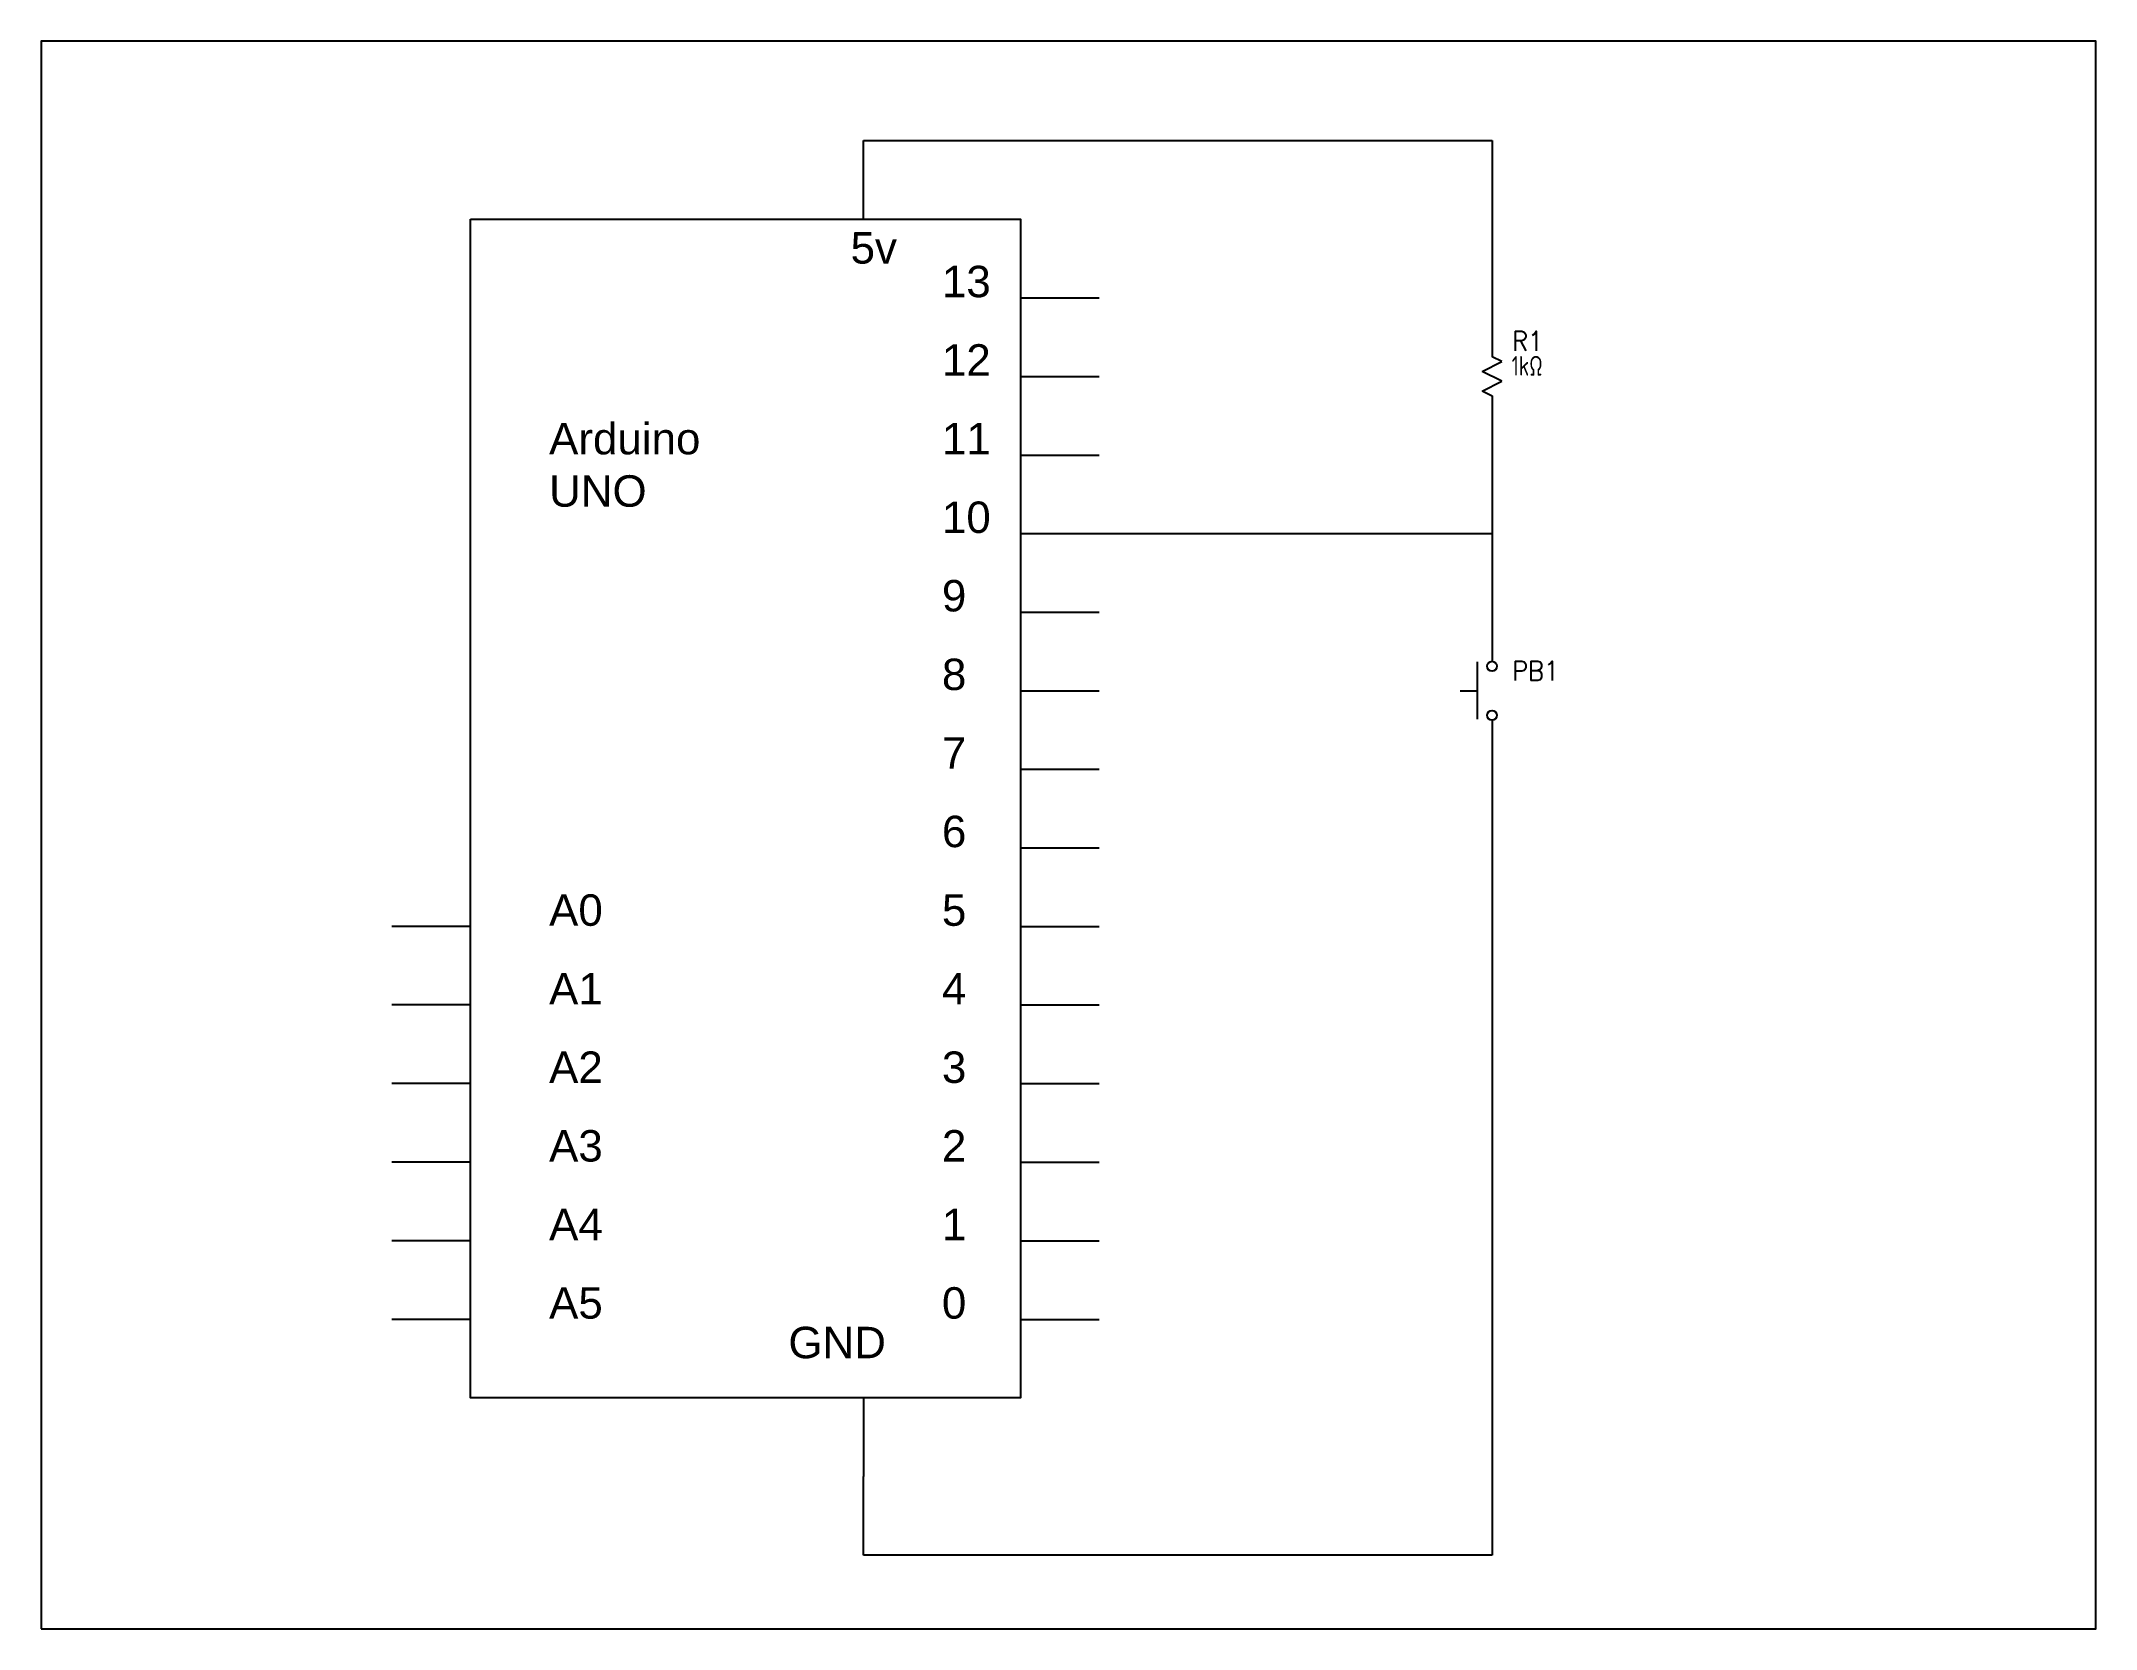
# Paper-space layout 'Layout6' of a CAD drawing. Header units: inches. Extents: x -0.1 to 10.9, y -0.1 to 8.4.
# The model-space entities are those that its viewports show. They can reach past a viewport. Long polylines and large blocks are cut down to what shows.
import ezdxf
from ezdxf.enums import TextEntityAlignment as Align

# ---------------------------------------------------------------- set-up
doc = ezdxf.new("R2010")
doc.units = ezdxf.units.IN
doc.header["$MEASUREMENT"] = 0
for name, color, linetype in [('MISC', 7, 'Continuous'), ('SYMS', 7, 'Continuous'), ('TAGS', 150, 'Continuous'), ('WIRES', 7, 'Continuous')]:
    doc.layers.add(name, color=color, linetype=linetype)
doc.styles.get("Standard").update_dxf_attribs({"font": 'arial.ttf'})
doc.styles.add('WD', font='romans.shx')

# ---------------------------------------------------------------- blocks, each defined once
blk = doc.blocks.new('VPB11')
for p, q in [((-0.094, 0.185), (-0.094, -0.18)), ((-0.202, 0), (-0.094, 0))]:
    blk.add_line(p, q)
for centre in [(0, 0.156), (0, -0.156)]:
    blk.add_circle(centre, 0.0312)
at = {"style": 'WD'}
for tag, p, width in [('INST', (0.127, 0.39), 0.7), ('LOC', (0.127, 0.221), 0.7), ('TAG1', (0.127, 0.064), 0.9), ('XREF', (0.129, -0.09), 0.7), ('DESC1', (0.129, -0.242), 0.7), ('DESC2', (0.129, -0.398), 0.7)]:
    blk.add_attdef(tag, p, '', height=0.125, dxfattribs=dict(at, width=width))
at = {"linetype": 'Continuous', "style": 'WD'}
for tag, height, flags, p in [('TERM01', 0.125, 8, (-0.055, 0.222)), ('MFG', 0.01, 9, (-0.142, -0.088)), ('CAT', 0.01, 9, (-0.142, -0.073))]:
    blk.add_attdef(tag, text='', height=height, dxfattribs=dict(at, flags=flags)).set_placement(p, align=Align.RIGHT)
at = {"color": 7, "style": 'WD', "flags": 1}
for tag, p in [('X2TERM01', (0, 0.188)), ('X8TERM02', (0, -0.188))]:
    blk.add_attdef(tag, p, '', height=0.0125, dxfattribs=at)
at = {"color": 7, "style": 'WD'}
for tag, p in [('X4LINK', (-0.266, 0)), ('X1LINK', (0, 0))]:
    blk.add_attdef(tag, p, '', height=0.01, dxfattribs=at)
at = {"style": 'WD'}
for tag, flags, p in [('CONTACT', 1, (-0.142, -0.053)), ('FAMILY', 9, (-0.142, -0.036))]:
    blk.add_attdef(tag, text='', height=0.01, dxfattribs=dict(at, flags=flags)).set_placement(p, align=Align.RIGHT)
at = {"linetype": 'Continuous', "style": 'WD', "flags": 9}
blk.add_attdef('ASSYCODE', text='', height=0.01, dxfattribs=at).set_placement((-0.155, -0.106), align=Align.CENTER)
at = {"linetype": 'Continuous', "style": 'WD', "flags": 8}
blk.add_attdef('TERM02', text='', height=0.125, dxfattribs=at).set_placement((-0.041, -0.229), align=Align.TOP_RIGHT)
blk = doc.blocks.new('VRE1')
for p, q in [((-0.062, 0.031), (0.062, 0.094)), ((0.062, -0.031), (-0.062, 0.031)), ((0.062, 0.094), (0, 0.125)), ((-0.062, -0.094), (0.062, -0.031)), ((0, -0.125), (-0.062, -0.094))]:
    blk.add_line(p, q)
at = {"style": 'WD'}
for tag, p, width in [('INST', (0.219, 0.488), 0.7), ('LOC', (0.219, 0.318), 0.7), ('TAG1', (0.127, 0.162), 0.9), ('RATING1', (0.125, 0.006), 0.7), ('RATING2', (0.125, -0.151), 0.7), ('DESC1', (0.129, -0.307), 0.7), ('DESC2', (0.129, -0.463), 0.7)]:
    blk.add_attdef(tag, p, '', height=0.125, dxfattribs=dict(at, width=width))
at = {"linetype": 'Continuous', "style": 'WD', "flags": 8}
blk.add_attdef('TERM01', text='', height=0.125, dxfattribs=at).set_placement((-0.055, 0.144), align=Align.RIGHT)
at = {"color": 7, "style": 'WD', "flags": 1}
for tag, p in [('X2TERM01', (0, 0.125)), ('X8TERM02', (0, -0.125))]:
    blk.add_attdef(tag, p, '', height=0.0125, dxfattribs=at)
at = {"style": 'WD', "flags": 9}
blk.add_attdef('FAMILY', (-0.184, 0.08), '', height=0.01, rotation=90, dxfattribs=at)
at = {"linetype": 'Continuous', "style": 'WD', "flags": 9}
for tag, p in [('CAT', (-0.139, 0.105)), ('MFG', (-0.12, 0.103)), ('ASSYCODE', (-0.094, 0.094))]:
    blk.add_attdef(tag, text='', height=0.01, rotation=90, dxfattribs=at).set_placement(p, align=Align.CENTER)
at = {"linetype": 'Continuous', "style": 'WD', "flags": 8}
blk.add_attdef('TERM02', text='', height=0.125, dxfattribs=at).set_placement((-0.041, -0.151), align=Align.TOP_RIGHT)

msp = doc.modelspace()

# ---------------------------------------------------------------- linework, layer by layer
for points in [[(0, 30), (11, 30), (11, 38.5), (0, 38.5)], [(2.298, 37.546), (5.243, 37.546), (5.243, 31.236), (2.298, 31.236)]]:
    msp.add_lwpolyline(points, close=True)
at = {"layer": 'WIRES'}
for p, q in [((4.402, 37.546), (4.402, 37.967)), ((4.402, 37.967), (7.767, 37.967)), ((7.767, 37.967), (7.767, 36.81)), ((5.243, 37.125), (5.664, 37.125)), ((5.243, 36.705), (5.664, 36.705)), ((7.767, 36.6), (7.767, 35.18)), ((5.243, 36.284), (5.664, 36.284)), ((5.243, 35.863), (5.664, 35.863)), ((5.664, 35.863), (7.767, 35.863)), ((5.243, 35.443), (5.664, 35.443)), ((5.243, 35.022), (5.664, 35.022)), ((7.767, 34.864), (7.767, 30.395)), ((5.243, 34.602), (5.664, 34.602)), ((5.243, 34.181), (5.664, 34.181)), ((2.298, 33.76), (1.878, 33.76)), ((5.243, 33.76), (5.664, 33.76)), ((2.298, 33.34), (1.878, 33.34)), ((5.243, 33.34), (5.664, 33.34)), ((2.298, 32.919), (1.878, 32.919)), ((5.243, 32.919), (5.664, 32.919)), ((2.298, 32.498), (1.878, 32.498)), ((5.243, 32.498), (5.664, 32.498)), ((2.298, 32.078), (1.878, 32.078)), ((5.243, 32.078), (5.664, 32.078)), ((2.298, 31.657), (1.878, 31.657)), ((5.243, 31.657), (5.664, 31.657)), ((4.402, 31.236), (4.402, 30.816)), ((4.402, 30.395), (4.402, 30.816)), ((7.767, 30.395), (4.402, 30.395))]:
    msp.add_line(p, q, dxfattribs=at)

# ---------------------------------------------------------------- block references
at = {"layer": 'SYMS'}
ref = msp.add_blockref('VRE1', (7.767, 36.705), dxfattribs=dict(at, xscale=0.8413280727052851, yscale=0.8413280727052851, zscale=0.8413280727052851))
ref.add_attrib('RATING1', '1kΩ', (7.872, 36.709), dxfattribs={"layer": 'MISC', "height": 0.1052, "style": 'WD', "width": 0.7})
ref.add_attrib('TAG1', 'R1', (7.874, 36.841), dxfattribs={"layer": 'TAGS', "height": 0.1052, "style": 'WD', "width": 0.9})
ref = msp.add_blockref('VPB11', (7.767, 35.022), dxfattribs=dict(at, xscale=0.8413280727052851, yscale=0.8413280727052851, zscale=0.8413280727052851))
ref.add_attrib('TAG1', 'PB1', (7.874, 35.076), dxfattribs={"layer": 'TAGS', "height": 0.1052, "style": 'WD', "width": 0.9})

# ---------------------------------------------------------------- texts
at = {"char_height": 0.16827, "attachment_point": 1}
for s, insert in [('{\\C256;\\c0;5v}', (4.333, 37.477)), ('{\\C256;\\c0;13}', (4.822, 37.297)), ('{\\C256;\\c0;12}', (4.822, 36.877)), ('{\\C256;\\c0;Arduino UNO}', (2.719, 36.456)), ('{\\C256;\\c0;11}', (4.822, 36.456)), ('{\\C256;\\c0;10}', (4.822, 36.035)), ('{\\C256;\\c0;9}', (4.822, 35.615)), ('{\\C256;\\c0;8}', (4.822, 35.194)), ('{\\C256;\\c0;7}', (4.822, 34.773)), ('{\\C256;\\c0;6}', (4.822, 34.353)), ('{\\C256;\\c0;A0}', (2.719, 33.932)), ('{\\C256;\\c0;5}', (4.822, 33.932)), ('{\\C256;\\c0;A1}', (2.719, 33.511)), ('{\\C256;\\c0;4}', (4.822, 33.511)), ('{\\C256;\\c0;A2}', (2.719, 33.091)), ('{\\C256;\\c0;3}', (4.822, 33.091)), ('{\\C256;\\c0;A3}', (2.719, 32.67)), ('{\\C256;\\c0;2}', (4.822, 32.67)), ('{\\C256;\\c0;A4}', (2.719, 32.249)), ('{\\C256;\\c0;1}', (4.822, 32.249)), ('{\\C256;\\c0;A5}', (2.719, 31.829)), ('{\\C256;\\c0;0}', (4.822, 31.829)), ('{\\C256;\\c0;GND}', (4, 31.617))]:
    msp.add_mtext_dynamic_manual_height_columns(s, width=0.4113, gutter_width=0.841, heights=[0], dxfattribs=dict(at, insert=insert))

psp = doc.layouts.new('Layout6')

# ---------------------------------------------------------------- viewports
at = {"layer": '0'}
psp.add_viewport(center=(5.387, 4.131), size=(11, 8.5), view_center_point=(5.5, 34.25), view_height=8.5, dxfattribs=at)

doc.saveas('drawing.dxf')
